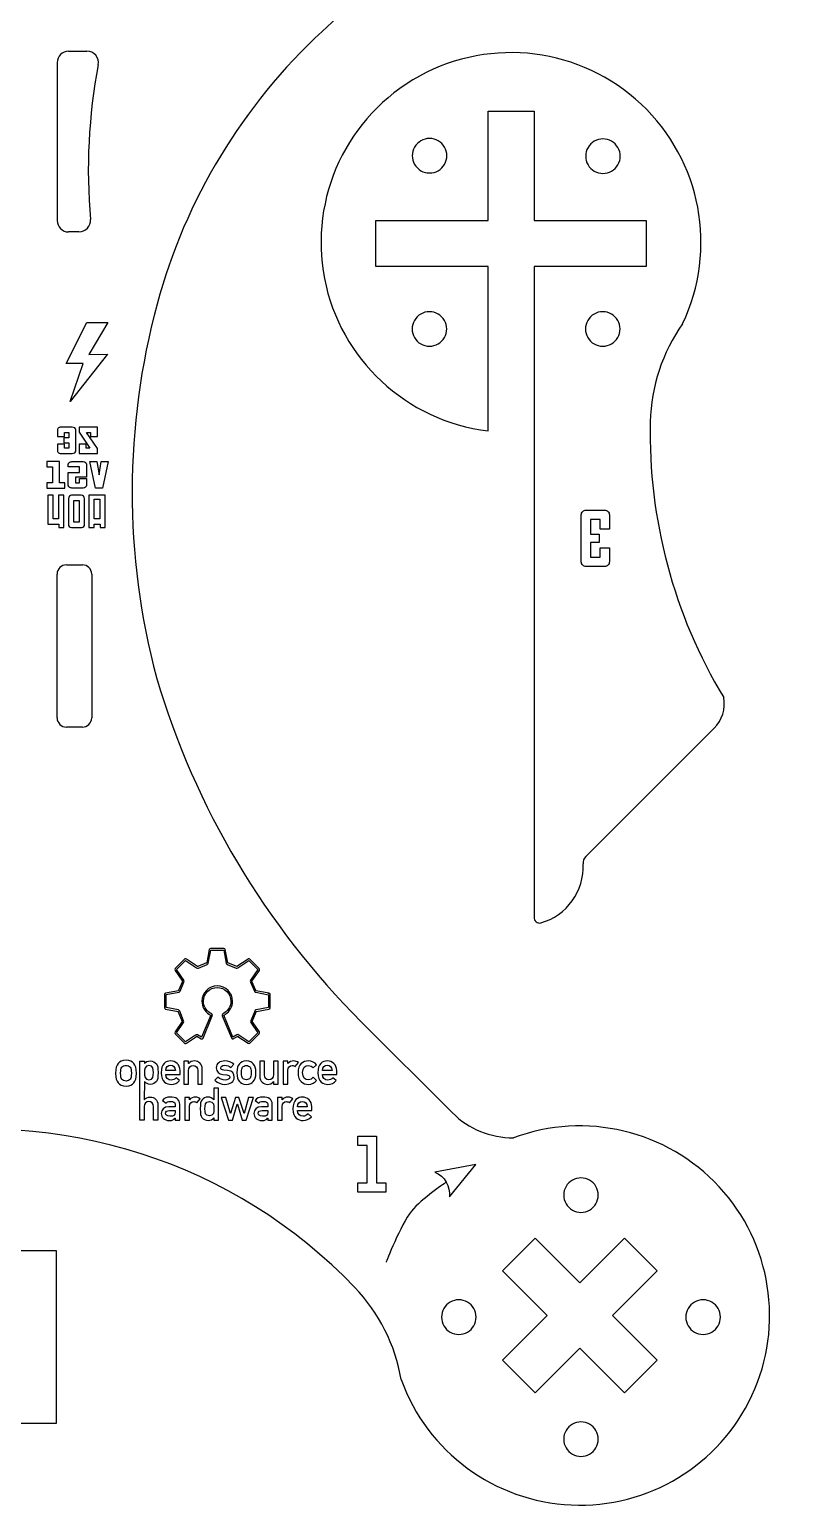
# Model space of a CAD drawing. Extents: x 6 to 800, y 1 to 792.
# Drawn here: x 624.6 to 798.8, y 1 to 342.6 of the extents above; entities that cross this region are included whole.
import ezdxf

# ---------------------------------------------------------------- set-up
doc = ezdxf.new("R2010")
doc.units = 0
doc.layers.get('0').update_dxf_attribs({"linetype": 'CONTINUOUS'})

msp = doc.modelspace()

# ---------------------------------------------------------------- linework, layer by layer
at = {"color": 7}
for points in [[(630.904229, 334.920997), (630.904229, 298.48215)], [(633.561711, 337.578472), (637.777056, 337.578472)], [(730.3527, 323.705362), (740.982623, 323.705362)], [(730.3527, 298.459305), (730.3527, 323.705362)], [(740.982623, 323.705362), (740.982623, 298.459305)], [(704.442271, 298.459305), (730.3527, 298.459305)], [(704.442271, 287.829382), (704.442271, 298.459305)], [(740.982623, 298.459305), (766.893045, 298.459305)], [(766.893045, 298.459305), (766.893045, 287.829382)], [(635.946336, 295.824697), (633.561711, 295.824697)], [(730.3527, 287.829382), (704.442271, 287.829382)], [(730.3527, 249.868958), (730.3527, 287.829382)], [(740.982623, 287.829382), (740.982623, 137.48736)], [(766.893045, 287.829382), (740.982623, 287.829382)], [(633.517198, 234.262057), (633.517198, 228.29112)], [(636.487198, 235.004557), (634.259698, 235.004557)], [(637.229698, 228.29112), (637.229698, 234.262057)], [(634.259698, 227.558932), (636.610948, 227.558932)], [(633.030216, 218.925172), (636.750688, 218.925172)], [(630.904229, 183.568597), (630.904229, 216.799222)], [(638.876668, 216.799222), (638.876668, 183.568597)], [(636.750688, 181.442572), (633.030216, 181.442572)], [(752.93487, 151.566458), (782.555895, 181.187468)], [(665.996668, 130.046895), (665.996668, 130.043895), (665.42831, 126.992625), (665.42831, 126.989625)], [(665.798128, 126.931267), (666.359165, 129.951772), (666.359878, 129.951675)], [(669.370873, 130.32696), (666.338645, 130.32696), (666.337978, 130.326675)], [(666.359878, 129.951675), (669.346693, 129.951675), (669.910663, 126.925312), (669.912163, 126.925312)], [(666.362878, 129.96615), (666.364378, 129.97365), (666.364378, 129.97365)], [(666.364378, 129.97365), (666.364378, 129.96765)], [(670.28054, 126.99591), (669.713645, 130.035457)], [(660.299848, 127.811265), (660.313048, 127.82589), (658.161193, 125.681355), (658.159693, 125.678355)], [(660.155645, 122.946757), (660.152645, 122.952757), (658.447565, 125.437132), (660.562798, 127.545045), (663.0794, 125.81799)], [(663.30581, 126.116347), (663.30281, 126.119347), (660.748123, 127.874227), (660.746623, 127.874227)], [(665.424035, 126.974925), (665.406485, 126.971925), (663.34691, 126.120847), (663.34241, 126.119347)], [(663.504208, 125.78139), (665.533018, 126.619275), (665.500768, 126.609)], [(670.209523, 126.608902), (670.177273, 126.619177), (672.200225, 125.782755)], [(672.372433, 126.116745), (672.364933, 126.119745), (670.305365, 126.972285), (670.28924, 126.975285)], [(674.96675, 127.8777), (674.96375, 127.8747), (672.410533, 126.122745), (672.409033, 126.121245)], [(672.623563, 125.815005), (675.146023, 127.54791), (677.259793, 125.438535), (675.55472, 122.952697), (675.55172, 122.946697)], [(677.55227, 125.67741), (677.54927, 125.68041), (675.404735, 127.82055)], [(658.131868, 125.235967), (659.832553, 122.755987)], [(675.876523, 122.756482), (677.57867, 125.236462), (677.57867, 125.237962)], [(655.67357, 119.654527), (655.67357, 116.625225)], [(658.896373, 120.54519), (655.94471, 119.9988), (655.93871, 119.9973)], [(658.909175, 116.114655), (658.903175, 116.117655), (656.048195, 116.643532), (656.048195, 119.637675), (658.969093, 120.1782), (658.970593, 120.1782)], [(659.844253, 122.704687), (659.841253, 122.697187), (658.930123, 120.57609), (658.928623, 120.57009)], [(659.281138, 120.444802), (660.174695, 122.529277)], [(675.53267, 122.529217), (675.52517, 122.543842), (676.426055, 120.434467)], [(676.773133, 120.58098), (675.869323, 122.697682), (675.864823, 122.705182)], [(676.738063, 120.178117), (676.739563, 120.178117), (679.663393, 119.63613), (679.663393, 116.64492), (676.808413, 116.117572), (676.802413, 116.116072)], [(679.771693, 119.996557), (679.724818, 119.823712), (679.758493, 120.000952), (676.814158, 120.54588)], [(680.039758, 116.625952), (680.039758, 119.655255)], [(655.9475, 116.279527), (655.949, 116.279527), (658.817165, 115.750717)], [(676.893208, 115.751407), (679.759903, 116.280217), (679.762903, 116.281717)], [(659.75924, 113.415562), (658.12301, 111.038122)], [(662.868643, 110.315235), (660.558583, 108.731737), (658.44335, 110.842582), (660.069328, 113.205375), (660.070828, 113.206875)], [(658.864115, 115.703842), (659.75474, 113.461162), (659.75774, 113.453662)], [(660.092803, 113.621422), (659.208035, 115.85238), (659.206535, 115.85538)], [(666.119135, 115.010017), (666.346183, 114.873787), (664.260245, 109.824465), (663.300778, 110.34156)], [(664.576363, 109.605487), (664.579363, 109.611487), (666.700453, 114.7443), (666.700453, 114.7458)], [(666.17006, 115.438747), (666.161285, 115.446247), (666.149585, 115.453747)], [(666.578893, 115.17354), (666.574393, 115.17654), (666.30779, 115.334745), (666.30629, 115.334745)], [(668.997253, 114.753517), (668.997253, 114.752017), (671.124208, 109.633852)], [(669.40301, 115.33656), (669.40001, 115.33506), (669.143668, 115.179787)], [(669.343768, 114.893085), (669.346768, 114.888585)], [(669.348268, 114.884085), (669.343768, 114.89286), (669.343768, 114.893085)], [(672.404893, 110.340157), (671.44835, 109.826002), (669.353623, 114.86799), (669.590923, 115.011547), (669.584923, 115.010047)], [(669.55388, 115.453747), (669.537755, 115.443472), (669.52313, 115.428847)], [(675.646625, 113.199562), (677.259418, 110.839702), (675.14858, 108.728865), (672.832663, 110.319682)], [(676.50065, 115.84947), (675.6071, 113.614117)], [(677.577283, 111.04323), (675.949843, 113.420677), (675.948343, 113.423677)], [(675.949843, 113.461777), (675.951343, 113.464777), (676.850758, 115.710382)], [(701.102128, 113.388847), (722.106051, 92.384872)], [(658.15376, 110.601592), (658.15826, 110.597092), (660.310115, 108.449625)], [(660.745175, 108.404242), (660.748175, 108.405742), (663.093388, 110.012677), (663.097888, 110.017177)], [(663.112888, 110.017177), (663.115888, 110.015677), (664.150063, 109.457572), (664.151563, 109.456072)], [(671.55341, 109.456605), (671.55491, 109.458105), (672.599345, 110.01768), (672.603845, 110.02068)], [(672.617045, 110.011905), (672.618545, 110.011905), (674.960833, 108.403507), (674.965333, 108.400507)], [(675.394528, 108.442957), (675.396028, 108.444457), (677.550808, 110.599245), (677.556808, 110.605245)], [(630.780241, 60.502515), (620.150317, 60.502515)], [(630.780241, 20.64024), (630.780241, 60.502515)], [(620.150317, 20.64024), (630.780241, 20.64024)]]:
    msp.add_lwpolyline(points, dxfattribs=at)
for points in [[(716.86647, 317.407132)], [(756.88812, 317.29365)], [(716.826795, 277.385482)], [(756.848445, 277.385482)], [(631.218155, 234.076432), (631.218155, 229.580182), (629.980655, 229.580182), (629.980655, 235.025182), (628.743155, 235.025182), (628.743155, 228.342682), (631.300655, 228.342682), (631.300655, 227.558932), (632.47628, 227.558932), (632.47628, 235.025182), (631.218155, 235.025182), (631.218155, 234.076432)], [(634.754698, 228.78612), (634.754698, 233.756745), (635.992198, 233.756745), (635.992198, 228.78612), (634.754698, 228.78612)], [(636.487198, 235.004557)], [(638.24999, 235.025182), (638.24999, 227.558932), (639.48749, 227.558932), (639.48749, 228.342682), (640.80749, 228.342682), (640.80749, 227.558932), (641.983115, 227.558932), (641.983115, 235.025182), (638.24999, 235.025182)], [(640.72499, 234.076432), (640.72499, 229.580182), (639.48749, 229.580182), (639.48749, 234.076432), (640.72499, 234.076432)], [(755.798376, 73.336372)], [(733.702046, 55.855902), (744.037215, 45.520725), (733.702046, 35.185555), (741.218536, 27.669065), (751.553706, 38.004238), (761.888883, 27.669065), (769.405374, 35.185555), (759.070197, 45.520725), (769.405374, 55.855902), (761.888883, 63.372393), (751.553706, 53.037219), (741.218536, 63.372393)], [(727.611501, 45.149572)], [(783.985176, 45.149572)], [(755.798376, 16.962697)]]:
    msp.add_lwpolyline(points, close=True, dxfattribs=at)
at = {"color": 5}
for points in [[(637.788703, 274.87974), (642.627965, 274.87974), (638.252743, 267.521407), (642.49538, 267.587707), (633.87752, 256.682797), (636.926915, 265.433242), (633.015733, 265.433242)], [(635.970793, 250.730081), (635.970793, 249.605081), (638.473918, 245.855081), (637.602043, 245.855081), (637.602043, 246.830081), (635.970793, 246.830081), (635.970793, 244.636331), (640.189543, 244.636331), (640.189543, 245.761331), (637.695793, 249.501956), (638.577043, 249.501956), (638.577043, 248.536331), (640.189543, 248.536331), (640.189543, 250.730081), (635.970793, 250.730081)], [(628.500088, 241.533206), (629.803213, 241.533206), (629.803213, 237.886331), (628.500088, 237.886331), (628.500088, 236.667581), (632.718838, 236.667581), (632.718838, 237.886331), (631.425088, 237.886331), (631.425088, 242.761331), (628.500088, 242.761331), (628.500088, 241.533206)], [(638.4329, 242.761331), (640.073525, 242.761331), (640.5704, 239.723831), (641.086025, 242.761331), (642.717275, 242.761331), (641.367275, 236.667581), (639.792275, 236.667581), (638.4329, 242.761331)], [(673.604998, 90.63171), (674.543143, 90.63171), (676.234685, 95.920545), (675.110075, 95.920545), (674.093293, 92.207775), (674.074768, 92.207775), (672.876208, 95.920545), (672.10592, 95.920545), (670.9028, 92.207775), (670.88555, 92.207775), (669.873455, 95.920545), (668.748845, 95.920545), (670.438783, 90.63171), (671.372375, 90.63171), (672.480103, 94.338322), (672.503578, 94.338322), (673.605148, 90.63171)], [(700.284628, 84.806745), (700.284628, 86.984745), (704.604628, 86.984745), (704.604628, 76.166737), (706.764628, 76.166737), (706.764628, 73.988737), (700.284628, 73.988737), (700.284628, 76.166737), (702.444628, 76.166737), (702.444628, 84.806745)], [(721.464228, 72.951328)]]:
    msp.add_lwpolyline(points, close=True, dxfattribs=at)
for points in [[(630.99032, 250.120706), (630.99032, 248.536331), (630.99032, 248.536331)], [(630.99032, 248.536331), (632.62157, 248.536331), (632.62157, 249.501956), (633.59657, 249.501956), (633.59657, 248.226956), (632.424695, 248.226956), (632.424695, 247.130081), (633.59657, 247.130081), (633.59657, 245.855081), (632.62157, 245.855081), (632.62157, 246.830081), (630.99032, 246.830081), (630.99032, 245.245706)], [(634.40282, 250.730081), (631.805945, 250.730081)], [(635.20907, 245.245706), (635.20907, 250.120706)], [(631.805945, 244.636331), (634.40282, 244.636331)], [(634.296178, 242.761331), (636.893053, 242.761331)], [(636.086803, 240.258206), (636.086803, 241.542581), (633.480553, 241.542581), (633.480553, 242.151956)], [(633.480553, 237.276956), (633.480553, 240.258206), (636.086803, 240.258206), (636.086803, 240.258206)], [(637.699303, 242.151956), (637.699303, 239.161331), (635.111803, 239.161331), (635.111803, 237.886331), (636.086803, 237.886331), (636.086803, 238.861331), (637.699303, 238.861331), (637.699303, 237.276956)], [(636.893053, 236.667581), (634.296178, 236.667581)], [(751.885153, 219.618652), (751.885153, 230.454652)], [(752.965153, 231.534652), (757.285153, 231.534652)], [(758.365153, 230.454652), (758.365153, 227.196652), (756.205153, 227.196652), (756.205153, 229.356652), (754.045153, 229.356652), (754.045153, 225.990652), (755.989153, 225.990652), (755.989153, 224.082652), (754.045153, 224.082652), (754.045153, 220.716652), (756.205153, 220.716652), (756.205153, 222.876652), (758.365153, 222.876652)], [(758.365153, 222.876652), (758.365153, 219.618652)], [(757.285153, 218.538652), (752.965153, 218.538652)], [(649.966498, 90.63171), (649.966498, 104.273512), (651.038735, 104.273512), (651.038735, 103.720507)], [(661.26812, 103.708065), (661.25087, 103.708065), (661.25087, 104.273512), (660.178633, 104.273512), (660.178633, 98.984677), (660.178873, 98.984677)], [(663.344803, 102.13212), (663.344803, 98.984677), (664.403113, 98.984677), (664.403113, 102.504945)], [(671.012158, 102.842677), (671.673118, 103.612965)], [(678.73235, 101.119912), (678.73235, 104.273512), (677.673913, 104.273512), (677.673913, 100.747087), (677.673575, 100.747087)], [(680.808703, 99.550132), (680.838253, 99.550132), (680.838253, 98.984677), (681.891995, 98.984677), (681.891995, 104.273512), (680.838253, 104.273512), (680.838253, 101.119912)], [(684.15482, 103.708065), (684.123995, 103.708065), (684.123995, 104.273512), (683.059393, 104.273512), (683.059393, 98.984677), (683.059415, 98.984677)], [(685.85708, 103.010242), (686.633533, 103.931505)], [(690.01514, 102.715942), (690.797758, 103.420042)], [(651.038735, 99.550132), (651.026435, 95.355097)], [(658.205458, 102.107475), (655.979278, 102.107475), (655.979278, 102.107475)], [(655.979278, 101.229352), (659.276098, 101.229352), (659.276098, 101.229352)], [(659.168255, 99.784297), (658.391818, 100.434412)], [(659.276098, 101.229352), (659.276098, 102.107475)], [(660.178873, 98.984677), (661.251103, 98.984677), (661.251103, 102.13212)], [(668.020378, 100.603882), (667.280893, 99.868972), (667.280893, 99.868965)], [(669.146465, 101.204992), (670.084738, 101.119912)], [(670.265038, 102.13212), (669.386923, 102.19872)], [(683.059415, 98.984677), (684.12401, 98.984677), (684.12401, 102.155167)], [(690.797758, 99.844312), (690.01514, 100.542255), (690.01514, 100.542255)], [(694.367195, 102.107475), (692.139523, 102.107475), (692.139523, 102.107475)], [(692.139523, 101.229352), (695.431783, 101.229352), (695.431783, 101.229352)], [(695.330113, 99.784297), (694.553668, 100.434412)], [(695.431783, 101.229352), (695.431783, 102.107475)], [(661.443748, 95.355097), (661.431448, 95.355097), (661.431448, 95.920545), (660.365248, 95.920545), (660.365248, 90.63171), (660.365338, 90.63171)], [(667.11143, 90.63171), (668.17751, 90.63171), (668.17751, 98.051092), (667.11143, 98.051092), (667.11143, 95.355097)], [(682.82525, 95.355097), (682.81295, 95.355097), (682.81295, 95.920545), (681.746878, 95.920545), (681.746878, 90.63171), (681.746848, 90.63171)], [(651.026435, 93.77916), (651.026435, 90.63171), (649.960235, 90.63171), (649.966498, 90.63171)], [(654.179923, 94.145805), (654.179923, 90.63171), (653.126173, 90.63171), (653.126173, 93.77916)], [(655.208998, 95.205727), (656.045585, 94.572487)], [(658.133, 94.302952), (658.133, 93.748342), (656.658733, 93.748342)], [(656.863565, 92.87022), (658.133, 92.87022), (658.133, 92.485072), (658.133, 92.485072)], [(658.133, 90.63171), (659.199073, 90.63171), (659.199073, 94.242802)], [(660.365338, 90.63171), (661.431418, 90.63171), (661.431418, 93.814522)], [(663.164495, 94.644952), (663.92861, 95.572372)], [(676.5905, 95.205727), (677.427088, 94.572487)], [(679.514623, 94.302952), (679.514623, 93.748342), (678.040235, 93.748342)], [(678.23903, 92.87022), (679.514503, 92.87022), (679.514503, 92.485072), (679.514623, 92.485072)], [(679.514623, 90.63171), (680.568245, 90.63171), (680.568245, 94.242802)], [(681.746848, 90.63171), (682.81292, 90.63171), (682.81292, 93.814522)], [(684.539968, 94.644952), (685.31024, 95.572372)], [(688.625555, 93.748342), (686.399368, 93.748342), (686.399368, 93.748342)], [(686.399368, 92.87022), (689.691628, 92.87022), (689.691628, 92.87022)], [(689.691628, 92.87022), (689.691628, 93.748342)], [(658.109945, 91.101645), (658.13342, 91.101645), (658.13342, 90.63171), (658.133, 90.63171)], [(667.11143, 91.178677), (667.11143, 90.63171), (667.11143, 90.63171)], [(679.48985, 91.101645), (679.51445, 91.101645), (679.51445, 90.63171), (679.514623, 90.63171)], [(689.588345, 91.420485), (688.8119, 92.07528)], [(721.464228, 72.951328), (727.539303, 80.392943), (718.091089, 78.65766)]]:
    msp.add_lwpolyline(points, dxfattribs=at)
at = {"color": 7}
for points in [[(692.110183, 342.146857), (716.903116, 365.044272), (737.936832, 391.702009), (754.438926, 421.141132)], [(692.110183, 342.146858), (673.723023, 325.165452), (660.506017, 303.33603), (653.981181, 279.172373)], [(765.716451, 325.321813), (751.863094, 338.363357), (731.180057, 340.982834), (714.512859, 331.806676)], [(633.561711, 337.578472), (632.094026, 337.578474), (630.904231, 336.388682), (630.904229, 334.920997)], [(639.82339, 336.616491), (639.318523, 337.225826), (638.568371, 337.578472), (637.777056, 337.578472)], [(640.388218, 334.427002), (640.535313, 335.204526), (640.328257, 336.007156), (639.82339, 336.616491)], [(640.388218, 334.427003), (638.162037, 322.659772), (637.558305, 310.643046), (638.593858, 298.711943)], [(714.512859, 331.806676), (697.845661, 322.630518), (688.997935, 303.752821), (692.609144, 285.072442)], [(775.27782, 274.60257), (783.432001, 291.792878), (779.569808, 312.280269), (765.716451, 325.321813)], [(713.412264, 315.414729), (712.699651, 314.181029), (712.699651, 312.660796), (713.412264, 311.427096)], [(716.86647, 317.407132), (715.441748, 317.408006), (714.124877, 316.648428), (713.412264, 315.414729)], [(720.320676, 315.414729), (719.608063, 316.648428), (718.291192, 317.408006), (716.86647, 317.407132)], [(720.320676, 311.427096), (721.033289, 312.660796), (721.033289, 314.181029), (720.320676, 315.414729)], [(753.433914, 315.301246), (752.721301, 314.067547), (752.721301, 312.547313), (753.433914, 311.313614)], [(756.88812, 317.29365), (755.463398, 317.294524), (754.146527, 316.534946), (753.433914, 315.301246)], [(760.342326, 315.301246), (759.629713, 316.534946), (758.312842, 317.294524), (756.88812, 317.29365)], [(760.342326, 311.313614), (761.054939, 312.547313), (761.054939, 314.067547), (760.342326, 315.301246)], [(713.412264, 311.427096), (714.124877, 310.193397), (715.441748, 309.433819), (716.86647, 309.434692)], [(716.86647, 309.434692), (718.291192, 309.433819), (719.608063, 310.193397), (720.320676, 311.427096)], [(753.433914, 311.313614), (754.146527, 310.079914), (755.463398, 309.320336), (756.88812, 309.32121)], [(756.88812, 309.32121), (758.312842, 309.320336), (759.629713, 310.079914), (760.342326, 311.313614)], [(630.904229, 298.48215), (630.904244, 297.014474), (632.094035, 295.824696), (633.561711, 295.824697)], [(637.905004, 296.686128), (638.408343, 297.235042), (638.65825, 297.969978), (638.593859, 298.711942)], [(635.946336, 295.824697), (636.691089, 295.824699), (637.401665, 296.137214), (637.905004, 296.686128)], [(692.609144, 285.072442), (696.220353, 266.392064), (711.46638, 252.172065), (730.3527, 249.868958)], [(653.981181, 279.172372), (646.351302, 250.916408), (646.30443, 221.148449), (653.845288, 192.868598)], [(716.826795, 277.385482), (715.402073, 277.386356), (714.085202, 276.626778), (713.372589, 275.393079)], [(720.281001, 275.393079), (719.568388, 276.626778), (718.251517, 277.386356), (716.826795, 277.385482)], [(756.848445, 277.385482), (755.423723, 277.386356), (754.106852, 276.626778), (753.394239, 275.393079)], [(760.302651, 275.393079), (759.590038, 276.626778), (758.273167, 277.386356), (756.848445, 277.385482)], [(713.372589, 275.393079), (712.659976, 274.159379), (712.659976, 272.639146), (713.372589, 271.405446)], [(720.281001, 271.405446), (720.993614, 272.639146), (720.993614, 274.159379), (720.281001, 275.393079)], [(753.394239, 275.393079), (752.681626, 274.159379), (752.681626, 272.639146), (753.394239, 271.405446)], [(760.302651, 271.405446), (761.015264, 272.639146), (761.015264, 274.159379), (760.302651, 275.393079)], [(775.27782, 274.60257), (770.596427, 267.968312), (767.997506, 260.089853), (767.81262, 251.972303)], [(713.372589, 271.405446), (714.085202, 270.171747), (715.402073, 269.412169), (716.826795, 269.413042)], [(716.826795, 269.413042), (718.251517, 269.412169), (719.568388, 270.171747), (720.281001, 271.405446)], [(753.394239, 271.405446), (754.106852, 270.171747), (755.423723, 269.412169), (756.848445, 269.413042)], [(756.848445, 269.413042), (758.273167, 269.412169), (759.590038, 270.171747), (760.302651, 271.405446)], [(767.81262, 251.972302), (767.302044, 229.553415), (773.180935, 207.452022), (784.76262, 188.249632)], [(633.73376, 234.787995), (633.589385, 234.64362), (633.517198, 234.468307), (633.517198, 234.262057)], [(634.259698, 235.004557), (634.053448, 235.004557), (633.878135, 234.93237), (633.73376, 234.787995)], [(637.013135, 234.787995), (636.86876, 234.93237), (636.693448, 235.004557), (636.487198, 235.004557)], [(637.229698, 234.262057), (637.229698, 234.468307), (637.15751, 234.64362), (637.013135, 234.787995)], [(633.517198, 228.29112), (633.517198, 228.08487), (633.575635, 227.912995), (633.69251, 227.775495)], [(633.69251, 227.775495), (633.809385, 227.64487), (633.998448, 227.572682), (634.259698, 227.558932)], [(636.610948, 227.558932), (636.789698, 227.586432), (636.93751, 227.668932), (637.054385, 227.806432)], [(637.054385, 227.806432), (637.17126, 227.950807), (637.229698, 228.11237), (637.229698, 228.29112)], [(633.030216, 218.925172), (631.856079, 218.925174), (630.904248, 217.973359), (630.904229, 216.799222)], [(638.876669, 216.799223), (638.876649, 217.973356), (637.924822, 218.92517), (636.750688, 218.925172)], [(653.845289, 192.868597), (662.720449, 162.847879), (678.96605, 135.524928), (701.102129, 113.388847)], [(782.555895, 181.187468), (784.405424, 183.036996), (785.230073, 185.676113), (784.76262, 188.249633)], [(630.904229, 183.568597), (630.904218, 183.004744), (631.1282, 182.46398), (631.526902, 182.065272)], [(631.526902, 182.065272), (631.925603, 181.666564), (632.466362, 181.442572), (633.030216, 181.442572)], [(636.750688, 181.442572), (637.314541, 181.442574), (637.855298, 181.666567), (638.253998, 182.065275)], [(638.253998, 182.065275), (638.652698, 182.463983), (638.876679, 183.004745), (638.876669, 183.568597)], [(752.93487, 151.566458), (752.478093, 151.109662), (752.253786, 150.469961), (752.32527, 149.827935)], [(742.543545, 136.209743), (748.567987, 137.931014), (752.617843, 143.569255), (752.32527, 149.827935)], [(740.982623, 137.48736), (740.991557, 137.099728), (741.169362, 136.735336), (741.469405, 136.48975)], [(741.469405, 136.48975), (741.769448, 136.244165), (742.161794, 136.141887), (742.543545, 136.209743)], [(666.337978, 130.326675), (666.15689, 130.326675), (666.033395, 130.217602), (665.996668, 130.046895)], [(666.364378, 129.96765), (666.363928, 129.9654), (666.362878, 129.967882), (666.362878, 129.96615)], [(669.713645, 130.035457), (669.68642, 130.215487), (669.54935, 130.32696), (669.370873, 130.32696)], [(660.52397, 127.928452), (660.446788, 127.920952), (660.360853, 127.886602), (660.299848, 127.811265)], [(660.746623, 127.874227), (660.676273, 127.920577), (660.601153, 127.935877), (660.52397, 127.928452)], [(665.419535, 126.977925), (665.412785, 126.97005), (665.40431, 126.971175), (665.424035, 126.974925)], [(665.42831, 126.989625), (665.42981, 127.00005), (665.42681, 126.985875), (665.419535, 126.977925)], [(665.500768, 126.609), (665.590655, 126.6282), (665.651878, 126.676125), (665.699983, 126.730582)], [(665.699983, 126.730582), (665.747833, 126.784732), (665.785063, 126.848407), (665.798128, 126.931267)], [(669.912163, 126.925312), (669.927613, 126.844612), (669.963763, 126.78249), (670.01177, 126.729022)], [(670.01177, 126.729022), (670.05977, 126.675547), (670.11974, 126.628215), (670.209523, 126.608902)], [(670.29224, 126.979785), (670.28429, 126.988635), (670.27904, 127.003485), (670.28054, 126.99591)], [(670.28924, 126.975285), (670.309265, 126.970785), (670.300115, 126.970785), (670.29224, 126.979785)], [(675.404735, 127.82055), (675.284098, 127.950772), (675.100475, 127.961707), (674.96675, 127.8777)], [(658.159693, 125.678355), (658.046615, 125.556975), (658.023065, 125.381175), (658.131868, 125.235967)], [(663.0794, 125.81799), (663.213523, 125.716237), (663.360418, 125.71254), (663.504208, 125.78139)], [(663.34241, 126.119347), (663.34541, 126.120847), (663.28796, 126.129997), (663.30581, 126.116347)], [(672.200225, 125.782755), (672.346168, 125.707695), (672.490858, 125.72208), (672.623563, 125.815005)], [(672.409033, 126.121245), (672.415783, 126.125745), (672.357733, 126.124245), (672.372433, 126.116745)], [(677.57867, 125.237962), (677.686115, 125.38281), (677.663323, 125.556255), (677.55227, 125.67741)], [(655.93871, 119.9973), (655.77806, 119.95635), (655.67357, 119.815087), (655.67357, 119.654527)], [(658.915423, 120.55839), (658.903048, 120.54774), (658.884898, 120.542865), (658.896373, 120.54519)], [(658.928623, 120.57009), (658.934623, 120.58659), (658.927873, 120.56934), (658.915423, 120.55839)], [(658.970593, 120.1782), (659.05148, 120.19455), (659.108945, 120.2313), (659.159555, 120.274882)], [(659.159555, 120.274882), (659.21018, 120.318457), (659.25356, 120.366825), (659.281138, 120.444802)], [(659.832553, 122.755987), (659.837053, 122.747812), (659.831053, 122.679855), (659.844253, 122.704687)], [(660.174695, 122.529277), (660.253955, 122.67789), (660.231845, 122.81622), (660.155645, 122.946757)], [(667.849085, 121.65897), (665.8991, 121.65897), (664.314418, 120.074347), (664.314418, 118.119907)], [(664.690603, 118.119765), (664.690603, 119.872125), (666.102748, 121.283827), (667.85027, 121.283827)], [(671.394005, 118.119907), (671.394005, 120.07479), (669.803533, 121.65897), (667.849085, 121.65897)], [(667.85027, 121.283827), (669.602773, 121.283827), (671.02019, 119.87169), (671.02019, 118.119765)], [(675.55172, 122.946697), (675.475513, 122.81616), (675.453418, 122.67783), (675.53267, 122.529217)], [(675.864823, 122.705182), (675.878098, 122.680357), (675.871573, 122.748232), (675.876523, 122.756482)], [(676.426055, 120.434467), (676.456055, 120.363742), (676.498655, 120.315862), (676.5491, 120.273337)], [(676.5491, 120.273337), (676.5995, 120.230812), (676.65791, 120.194497), (676.738063, 120.178117)], [(676.793683, 120.560505), (676.779958, 120.572055), (676.769383, 120.589905), (676.773133, 120.58098)], [(676.814158, 120.54588), (676.824583, 120.54363), (676.807408, 120.54888), (676.793683, 120.560505)], [(680.039758, 119.655255), (680.039758, 119.82723), (679.92929, 119.954737), (679.771693, 119.996557)], [(655.67357, 116.625225), (655.67357, 116.4642), (655.779973, 116.313997), (655.9475, 116.279527)], [(664.314418, 118.119907), (664.314418, 116.868945), (664.96346, 115.774425), (665.94332, 115.14042)], [(666.149585, 115.453747), (665.270428, 116.021872), (664.690603, 116.997585), (664.690603, 118.119765)], [(671.02019, 118.119765), (671.02019, 116.997975), (670.436878, 116.02206), (669.55388, 115.453747)], [(669.760708, 115.144815), (670.741753, 115.77906), (671.394005, 116.87043), (671.394005, 118.119907)], [(679.762903, 116.281717), (679.928068, 116.316817), (680.039758, 116.454915), (680.039758, 116.625952)], [(658.817165, 115.750717), (658.805165, 115.753717), (658.857365, 115.712092), (658.862615, 115.705342)], [(658.862615, 115.705342), (658.86278, 115.705125), (658.864115, 115.703842), (658.864115, 115.703842)], [(659.206535, 115.85538), (659.15051, 115.98228), (659.062603, 116.075482), (658.909175, 116.114655)], [(659.75774, 113.453662), (659.75399, 113.461762), (659.74619, 113.396212), (659.75924, 113.415562)], [(660.070828, 113.206875), (660.163025, 113.343772), (660.16211, 113.48184), (660.092803, 113.621422)], [(665.94332, 115.14042), (665.943913, 115.140037), (665.94407, 115.13967), (665.94482, 115.13892)], [(665.94482, 115.13892), (665.99567, 115.095795), (666.05207, 115.048477), (666.119135, 115.010017)], [(666.30629, 115.334745), (666.278765, 115.350495), (666.218713, 115.39722), (666.17006, 115.438747)], [(666.713653, 114.981645), (666.693103, 115.053195), (666.655753, 115.122142), (666.578893, 115.17354)], [(666.700453, 114.7458), (666.737803, 114.830152), (666.734128, 114.910537), (666.713653, 114.981645)], [(668.994253, 114.989355), (668.970553, 114.917055), (668.965453, 114.836707), (668.997253, 114.753517)], [(669.143668, 115.179787), (669.062488, 115.132462), (669.017968, 115.06167), (668.994253, 114.989355)], [(669.346768, 114.888585), (669.349018, 114.883335), (669.347518, 114.886335), (669.348268, 114.884085)], [(669.52313, 115.428847), (669.49388, 115.399597), (669.432973, 115.353457), (669.40301, 115.33656)], [(669.584923, 115.010047), (669.648748, 115.046047), (669.706903, 115.094445), (669.760708, 115.144815)], [(675.6071, 113.614117), (675.54605, 113.477062), (675.543725, 113.337405), (675.646625, 113.199562)], [(675.948343, 113.423677), (675.962818, 113.404327), (675.952093, 113.467552), (675.949843, 113.461777)], [(676.802413, 116.116072), (676.647418, 116.078422), (676.554275, 115.98429), (676.50065, 115.84947)], [(676.850758, 115.710382), (676.850008, 115.707382), (676.901983, 115.753507), (676.893208, 115.751407)], [(658.12301, 111.038122), (658.019195, 110.890087), (658.047508, 110.723962), (658.15376, 110.601592)], [(663.08105, 110.389935), (663.009575, 110.385435), (662.9372, 110.367735), (662.868643, 110.315235)], [(663.300778, 110.34156), (663.226678, 110.384685), (663.15251, 110.39436), (663.08105, 110.389935)], [(663.097888, 110.017177), (663.087088, 110.008927), (663.094888, 110.014927), (663.105388, 110.015677)], [(663.105388, 110.015677), (663.115588, 110.016315), (663.124963, 110.009677), (663.112888, 110.017177)], [(664.151563, 109.456072), (664.3124, 109.373827), (664.505758, 109.463572), (664.576363, 109.605487)], [(671.124208, 109.633852), (671.178733, 109.459027), (671.395468, 109.377277), (671.55341, 109.456605)], [(672.831163, 110.319682), (672.700745, 110.411025), (672.551278, 110.43099), (672.404893, 110.340157)], [(672.603845, 110.02068), (672.57542, 110.003055), (672.62222, 110.00823), (672.617045, 110.011905)], [(672.832663, 110.319682), (672.832213, 110.319997), (672.831913, 110.319367), (672.831163, 110.319682)], [(677.556808, 110.605245), (677.659063, 110.727285), (677.686805, 110.896935), (677.577283, 111.04323)], [(660.310115, 108.449625), (660.37499, 108.38175), (660.45503, 108.355477), (660.52838, 108.350017)], [(660.52838, 108.350017), (660.60173, 108.344767), (660.67412, 108.357967), (660.745175, 108.404242)], [(674.965333, 108.400507), (675.099643, 108.320242), (675.269458, 108.325657), (675.394528, 108.442957)], [(699.603118, 52.011472), (671.943581, 80.960252), (631.506937, 93.934539), (592.168033, 86.482522)], [(722.106051, 92.384872), (725.850888, 88.640031), (730.93316, 86.541112), (736.229151, 86.552197)], [(783.694345, 75.276543), (771.624009, 88.314234), (752.873407, 92.768557), (736.229151, 86.552197)], [(749.819001, 76.788567), (748.585651, 76.076492), (747.825876, 74.760523), (747.825876, 73.336372)], [(753.805251, 76.788567), (752.571901, 77.500642), (751.052351, 77.500642), (749.819001, 76.788567)], [(755.798376, 73.336372), (755.798376, 74.760523), (755.038601, 76.076492), (753.805251, 76.788567)], [(791.284543, 27.084491), (798.763105, 43.201113), (795.764681, 62.238852), (783.694345, 75.276543)], [(747.825876, 73.336372), (747.825876, 71.912222), (748.585651, 70.596253), (749.819001, 69.884178)], [(753.805251, 69.884178), (755.038601, 70.596253), (755.798376, 71.912222), (755.798376, 73.336372)], [(749.819001, 69.884178), (751.052351, 69.172103), (752.571901, 69.172103), (753.805251, 69.884178)], [(710.326476, 30.730822), (708.945571, 38.732179), (705.212362, 46.140784), (699.603118, 52.011472)], [(721.629837, 48.608498), (720.395307, 47.894625), (719.636175, 46.575641), (719.639076, 45.149572)], [(725.62074, 48.608498), (724.386209, 49.322372), (722.864368, 49.322372), (721.629837, 48.608498)], [(727.611501, 45.149572), (727.614402, 46.575641), (726.85527, 47.894625), (725.62074, 48.608498)], [(778.003512, 48.608498), (776.768982, 47.894625), (776.00985, 46.575641), (776.012751, 45.149572)], [(781.994415, 48.608498), (780.759884, 49.322372), (779.238043, 49.322372), (778.003512, 48.608498)], [(783.985176, 45.149572), (783.988077, 46.575641), (783.228945, 47.894625), (781.994415, 48.608498)], [(719.639076, 45.149572), (719.636175, 43.723504), (720.395307, 42.40452), (721.629837, 41.690647)], [(725.62074, 41.690647), (726.85527, 42.40452), (727.614402, 43.723504), (727.611501, 45.149572)], [(776.012751, 45.149572), (776.00985, 43.723504), (776.768982, 42.40452), (778.003512, 41.690647)], [(781.994415, 41.690647), (783.228945, 42.40452), (783.988077, 43.723504), (783.985176, 45.149572)], [(721.629837, 41.690647), (722.864368, 40.976773), (724.386209, 40.976773), (725.62074, 41.690647)], [(778.003512, 41.690647), (779.238043, 40.976773), (780.759884, 40.976773), (781.994415, 41.690647)], [(710.326476, 30.730822), (716.325919, 14.007154), (731.833784, 2.564593), (749.583018, 1.765172)], [(749.583018, 1.765172), (767.332253, 0.965751), (783.805981, 10.967869), (791.284543, 27.084491)], [(753.805251, 20.414892), (752.571901, 21.126967), (751.052351, 21.126967), (749.819001, 20.414892)], [(749.819001, 20.414892), (748.585651, 19.702817), (747.825876, 18.386848), (747.825876, 16.962697)], [(755.798376, 16.962697), (755.798376, 18.386848), (755.038601, 19.702817), (753.805251, 20.414892)], [(747.825876, 16.962697), (747.825876, 15.538547), (748.585651, 14.222578), (749.819001, 13.510503)], [(753.805251, 13.510503), (755.038601, 14.222578), (755.798376, 15.538547), (755.798376, 16.962697)], [(749.819001, 13.510503), (751.052351, 12.798428), (752.571901, 12.798428), (753.805251, 13.510503)]]:
    msp.add_open_spline(points, degree=3, dxfattribs=at)
at = {"color": 5}
for points in [[(631.055945, 250.355081), (631.012195, 250.280081), (630.99032, 250.201956), (630.99032, 250.120706)], [(631.23407, 250.551956), (631.15907, 250.495706), (631.099695, 250.430081), (631.055945, 250.355081)], [(631.487195, 250.683206), (631.393445, 250.651956), (631.30907, 250.608206), (631.23407, 250.551956)], [(631.805945, 250.730081), (631.693445, 250.730081), (631.587195, 250.714456), (631.487195, 250.683206)], [(634.974695, 250.542581), (634.818445, 250.667581), (634.62782, 250.730081), (634.40282, 250.730081)], [(635.20907, 250.120706), (635.20907, 250.283206), (635.130945, 250.423831), (634.974695, 250.542581)], [(630.99032, 245.245706), (630.99032, 245.164456), (631.012195, 245.086331), (631.055945, 245.011331)], [(631.055945, 245.011331), (631.099695, 244.936331), (631.15907, 244.870706), (631.23407, 244.814456)], [(631.23407, 244.814456), (631.30907, 244.758206), (631.393445, 244.714456), (631.487195, 244.683206)], [(631.487195, 244.683206), (631.587195, 244.651956), (631.693445, 244.636331), (631.805945, 244.636331)], [(633.546178, 242.386331), (633.589928, 242.461331), (633.649303, 242.526956), (633.724303, 242.583206)], [(633.724303, 242.583206), (633.799303, 242.639456), (633.883678, 242.683206), (633.977428, 242.714456)], [(633.977428, 242.714456), (634.077428, 242.745706), (634.183678, 242.761331), (634.296178, 242.761331)], [(634.40282, 244.636331), (634.62782, 244.636331), (634.818445, 244.695706), (634.974695, 244.814456)], [(634.974695, 244.814456), (635.130945, 244.939456), (635.20907, 245.083206), (635.20907, 245.245706)], [(636.893053, 242.761331), (637.118053, 242.761331), (637.308678, 242.698831), (637.464928, 242.573831)], [(637.464928, 242.573831), (637.621178, 242.455081), (637.699303, 242.314456), (637.699303, 242.151956)], [(633.480553, 242.151956), (633.480553, 242.233206), (633.502428, 242.311331), (633.546178, 242.386331)], [(633.546178, 237.042581), (633.502428, 237.117581), (633.480553, 237.195706), (633.480553, 237.276956)], [(633.724303, 236.845706), (633.649303, 236.901956), (633.589928, 236.967581), (633.546178, 237.042581)], [(633.977428, 236.714456), (633.883678, 236.745706), (633.799303, 236.789456), (633.724303, 236.845706)], [(634.296178, 236.667581), (634.183678, 236.667581), (634.077428, 236.683206), (633.977428, 236.714456)], [(637.464928, 236.845706), (637.308678, 236.726956), (637.118053, 236.667581), (636.893053, 236.667581)], [(637.699303, 237.276956), (637.699303, 237.114456), (637.621178, 236.970706), (637.464928, 236.845706)], [(751.885153, 230.454652), (751.885153, 230.754652), (751.993153, 231.012652), (752.209153, 231.228652)], [(752.209153, 231.228652), (752.413153, 231.432652), (752.665153, 231.534652), (752.965153, 231.534652)], [(757.285153, 231.534652), (757.585153, 231.534652), (757.843153, 231.432652), (758.059153, 231.228652)], [(758.059153, 231.228652), (758.263153, 231.012652), (758.365153, 230.754652), (758.365153, 230.454652)], [(752.209153, 218.862652), (751.993153, 219.066667), (751.885153, 219.318667), (751.885153, 219.618652)], [(752.965153, 218.538652), (752.665153, 218.538667), (752.413153, 218.646667), (752.209153, 218.862652)], [(758.059153, 218.862652), (757.843153, 218.646667), (757.585153, 218.538667), (757.285153, 218.538652)], [(758.365153, 219.618652), (758.365153, 219.318667), (758.263153, 219.066667), (758.059153, 218.862652)], [(645.025828, 103.74516), (644.5745, 103.238257), (644.388035, 102.75759), (644.388035, 101.500492)], [(646.808323, 104.490667), (645.89939, 104.490667), (645.344788, 104.093205), (645.025828, 103.74516)], [(645.568108, 101.500455), (645.568108, 102.341595), (645.646985, 102.571207), (645.856258, 102.883882)], [(645.856258, 102.883882), (646.03805, 103.118047), (646.398538, 103.310557), (646.808323, 103.310557)], [(648.583063, 103.74516), (648.257945, 104.093205), (647.715658, 104.490667), (646.808323, 104.490667)], [(646.808323, 103.310557), (647.210353, 103.310557), (647.57861, 103.118047), (647.758805, 102.883882)], [(647.758805, 102.883882), (647.968318, 102.571207), (648.04079, 102.341595), (648.04079, 101.481967)], [(649.220863, 101.500492), (649.220863, 102.75759), (649.03439, 103.238257), (648.583063, 103.74516)], [(651.038735, 103.720507), (651.369898, 104.080882), (651.86288, 104.333535), (652.398995, 104.333535)], [(652.078558, 103.26906), (651.086428, 103.26906), (651.038735, 102.397102), (651.038735, 101.62065)], [(653.132308, 101.62065), (653.132308, 102.45096), (653.084233, 103.26906), (652.078558, 103.26906)], [(652.398995, 104.333535), (653.04764, 104.333535), (653.517448, 104.045512), (653.817928, 103.648042)], [(653.817928, 103.648042), (654.113713, 103.26906), (654.192223, 102.925582), (654.192223, 101.62065)], [(657.091565, 104.333535), (656.068625, 104.333535), (654.90704, 103.672695), (654.90704, 101.614492)], [(655.979278, 102.107475), (655.996528, 102.914737), (656.459938, 103.32921), (657.091565, 103.32921)], [(659.276098, 102.107475), (659.276098, 103.467855), (658.259323, 104.333535), (657.091565, 104.333535)], [(657.091565, 103.32921), (657.724805, 103.32921), (658.18082, 102.914737), (658.205458, 102.107475)], [(661.251103, 102.13212), (661.251103, 102.859267), (661.690235, 103.26906), (662.29721, 103.26906)], [(662.646868, 104.333535), (662.075375, 104.333535), (661.60544, 104.1303), (661.26812, 103.708065)], [(662.29721, 103.26906), (662.893355, 103.26906), (663.344803, 102.859267), (663.344803, 102.13212)], [(664.403113, 102.504945), (664.403113, 103.695742), (663.464968, 104.333535), (662.646868, 104.333535)], [(669.602473, 104.333835), (668.477863, 104.333835), (667.629065, 103.786995), (667.629065, 102.71007)], [(667.629065, 102.71007), (667.629065, 101.801257), (668.27303, 101.277337), (669.146465, 101.204992)], [(668.68898, 102.697867), (668.68898, 103.058362), (668.91698, 103.329495), (669.602473, 103.329495)], [(669.386923, 102.19872), (668.856965, 102.24057), (668.68898, 102.468255), (668.68898, 102.697867)], [(671.673118, 103.612965), (671.149205, 104.051962), (670.529893, 104.333835), (669.602473, 104.333835)], [(669.602473, 103.329495), (670.17569, 103.329495), (670.596208, 103.14303), (671.012158, 102.842677)], [(672.973363, 103.660372), (672.569735, 103.20276), (672.40175, 102.769912), (672.40175, 101.63754)], [(674.586275, 104.333535), (673.755973, 104.333535), (673.26755, 103.979205), (672.973363, 103.660372)], [(673.466345, 101.637172), (673.466345, 102.396742), (673.532945, 102.60009), (673.725163, 102.88356)], [(673.725163, 102.88356), (673.88834, 103.100722), (674.213465, 103.2687), (674.586275, 103.2687)], [(676.186985, 103.660372), (675.892685, 103.979205), (675.404383, 104.333535), (674.586275, 104.333535)], [(674.586275, 103.2687), (674.94677, 103.2687), (675.27794, 103.100722), (675.435073, 102.88356)], [(675.435073, 102.88356), (675.638428, 102.60009), (675.69857, 102.396742), (675.69857, 101.62029)], [(676.764643, 101.63754), (676.764643, 102.769912), (676.596778, 103.20276), (676.186985, 103.660372)], [(684.12401, 102.155167), (684.12401, 102.925455), (684.635473, 103.26906), (685.159265, 103.26906)], [(685.521238, 104.333535), (684.96047, 104.333535), (684.479818, 104.1303), (684.15482, 103.708065)], [(685.159265, 103.26906), (685.430413, 103.26906), (685.610593, 103.20246), (685.85708, 103.010242)], [(686.633533, 103.931505), (686.302378, 104.184157), (685.94804, 104.333535), (685.521238, 104.333535)], [(688.902853, 104.333535), (687.681125, 104.333535), (686.501045, 103.563247), (686.501045, 101.626815)], [(687.573283, 101.626815), (687.573283, 102.782242), (688.078588, 103.26906), (688.950545, 103.26906)], [(690.797758, 103.420042), (690.34631, 103.95456), (689.708503, 104.333535), (688.902853, 104.333535)], [(688.950545, 103.26906), (689.377228, 103.26906), (689.75165, 103.04106), (690.01514, 102.715942)], [(693.247265, 104.333535), (692.224325, 104.333535), (691.068898, 103.672695), (691.068898, 101.614492)], [(692.139523, 102.107475), (692.158048, 102.914737), (692.621788, 103.32921), (693.247265, 103.32921)], [(695.431783, 102.107475), (695.431783, 103.467855), (694.415015, 104.333535), (693.247265, 104.333535)], [(693.247265, 103.32921), (693.885058, 103.32921), (694.336378, 102.914737), (694.367195, 102.107475)], [(644.388035, 101.500492), (644.388035, 100.223295), (644.5745, 99.742635), (645.025828, 99.249652)], [(645.025828, 99.249652), (645.344788, 98.881522), (645.89939, 98.49021), (646.808323, 98.49021)], [(645.856258, 100.096927), (645.646738, 100.41588), (645.568108, 100.639207), (645.568108, 101.500455)], [(646.808323, 99.670245), (646.398538, 99.670245), (646.03805, 99.856605), (645.856258, 100.096927)], [(647.758805, 100.096927), (647.57861, 99.856605), (647.210353, 99.670245), (646.808323, 99.670245)], [(646.808323, 98.49021), (647.715658, 98.49021), (648.257945, 98.881522), (648.583063, 99.249652)], [(648.04079, 101.481967), (648.04079, 100.639207), (647.968115, 100.41588), (647.758805, 100.096927)], [(648.583063, 99.249652), (649.03439, 99.742635), (649.220863, 100.223295), (649.220863, 101.500492)], [(651.038735, 101.62065), (651.038735, 100.862692), (651.08681, 99.9768), (652.078558, 99.9768)], [(652.398995, 98.91849), (651.86288, 98.91849), (651.43004, 99.171142), (651.038735, 99.550132)], [(652.078558, 99.9768), (653.084608, 99.9768), (653.132308, 100.807237), (653.132308, 101.62065)], [(653.817928, 99.616312), (653.517448, 99.20652), (653.04764, 98.91849), (652.398995, 98.91849)], [(654.192223, 101.62065), (654.192223, 100.326577), (654.113338, 99.9768), (653.817928, 99.616312)], [(654.90704, 101.614492), (654.90704, 99.44229), (656.178073, 98.91849), (657.25487, 98.91849)], [(657.236383, 99.910627), (656.507758, 99.910627), (655.979278, 100.361947), (655.979278, 101.229352)], [(658.391818, 100.434412), (658.0853, 100.10313), (657.640018, 99.910627), (657.236383, 99.910627)], [(657.25487, 98.91849), (657.9713, 98.91849), (658.650628, 99.171142), (659.168255, 99.784297)], [(667.280893, 99.868965), (667.960355, 99.237457), (668.749123, 98.91849), (669.608638, 98.91849)], [(669.687268, 99.922942), (668.983288, 99.922942), (668.477863, 100.152427), (668.020378, 100.603882)], [(669.608638, 98.91849), (670.83653, 98.91849), (671.799455, 99.519315), (671.799455, 100.54842)], [(670.728688, 100.603882), (670.728688, 100.152427), (670.295728, 99.922942), (669.687268, 99.922942)], [(670.084738, 101.119912), (670.45139, 101.090362), (670.728688, 100.9767), (670.728688, 100.603882)], [(671.799455, 100.54842), (671.799455, 101.384887), (671.354165, 102.059647), (670.265038, 102.13212)], [(672.40175, 101.63754), (672.40175, 100.482105), (672.569735, 100.049272), (672.973363, 99.60399)], [(672.973363, 99.60399), (673.26755, 99.266662), (673.755973, 98.91849), (674.586275, 98.91849)], [(673.725163, 100.361587), (673.532533, 100.657372), (673.466345, 100.862332), (673.466345, 101.637172)], [(674.586275, 99.97644), (674.213465, 99.97644), (673.88834, 100.152067), (673.725163, 100.361587)], [(675.435073, 100.361587), (675.278053, 100.152067), (674.94677, 99.97644), (674.586275, 99.97644)], [(674.586275, 98.91849), (675.404383, 98.91849), (675.892685, 99.266662), (676.186985, 99.60399)], [(675.69857, 101.62029), (675.69857, 100.862332), (675.638195, 100.657372), (675.435073, 100.361587)], [(676.186985, 99.60399), (676.596778, 100.049272), (676.764643, 100.482105), (676.764643, 101.63754)], [(677.673575, 100.747087), (677.673575, 99.562455), (678.611848, 98.91849), (679.448315, 98.91849)], [(679.798423, 99.9768), (679.177505, 99.9768), (678.73235, 100.40508), (678.73235, 101.119912)], [(679.448315, 98.91849), (679.996753, 98.91849), (680.471255, 99.134175), (680.808703, 99.550132)], [(680.838253, 101.119912), (680.838253, 100.40508), (680.382238, 99.9768), (679.798423, 99.9768)], [(686.501045, 101.626815), (686.501045, 99.688777), (687.681125, 98.91849), (688.902853, 98.91849)], [(688.950545, 99.9768), (688.078588, 99.9768), (687.573283, 100.477552), (687.573283, 101.626815)], [(688.902853, 98.91849), (689.708503, 98.91849), (690.34631, 99.303637), (690.797758, 99.844312)], [(690.01514, 100.542255), (689.75165, 100.212577), (689.377228, 99.9768), (688.950545, 99.9768)], [(691.068898, 101.614492), (691.068898, 99.44229), (692.326003, 98.91849), (693.42128, 98.91849)], [(693.392075, 99.910627), (692.663323, 99.910627), (692.139523, 100.361947), (692.139523, 101.229352)], [(694.553668, 100.434412), (694.240865, 100.10313), (693.80027, 99.910627), (693.392075, 99.910627)], [(693.42128, 98.91849), (694.125388, 98.91849), (694.80632, 99.171142), (695.330113, 99.784297)], [(651.026435, 95.355097), (651.374608, 95.777212), (651.862903, 95.982165), (652.422185, 95.982165)], [(652.422185, 95.982165), (653.252495, 95.982165), (654.179923, 95.342775), (654.179923, 94.145805)], [(656.996053, 95.982165), (656.207285, 95.982165), (655.617305, 95.777212), (655.208998, 95.205727)], [(659.199073, 94.242802), (659.199073, 95.547735), (658.302463, 95.982165), (656.996053, 95.982165)], [(662.827175, 95.982165), (662.26172, 95.982165), (661.78574, 95.777212), (661.443748, 95.355097)], [(663.92861, 95.572372), (663.609785, 95.825025), (663.25385, 95.982165), (662.827175, 95.982165)], [(665.74649, 95.982165), (665.096375, 95.982165), (664.632718, 95.692545), (664.332253, 95.288917)], [(667.11143, 95.355097), (666.713968, 95.734072), (666.293458, 95.982165), (665.74649, 95.982165)], [(678.371518, 95.982165), (677.576585, 95.982165), (676.992643, 95.777212), (676.5905, 95.205727)], [(680.568245, 94.242802), (680.568245, 95.547735), (679.68248, 95.982165), (678.371518, 95.982165)], [(684.208678, 95.982165), (683.64335, 95.982165), (683.161093, 95.777212), (682.82525, 95.355097)], [(685.31024, 95.572372), (684.991288, 95.825025), (684.629195, 95.982165), (684.208678, 95.982165)], [(687.511663, 95.982165), (686.488723, 95.982165), (685.32713, 95.31972), (685.32713, 93.25536)], [(689.691628, 93.748342), (689.691628, 95.11476), (688.679413, 95.982165), (687.511663, 95.982165)], [(652.084745, 94.922257), (651.471598, 94.922257), (651.026435, 94.507785), (651.026435, 93.77916)], [(653.126173, 93.77916), (653.126173, 94.507785), (652.66868, 94.922257), (652.084745, 94.922257)], [(656.658733, 93.748342), (655.521785, 93.748342), (654.944015, 93.031912), (654.944015, 92.1846)], [(655.942303, 92.238585), (655.942303, 92.623732), (656.23193, 92.87022), (656.863565, 92.87022)], [(656.942195, 91.56381), (656.225773, 91.56381), (655.942303, 91.88265), (655.942303, 92.238585)], [(656.045585, 94.572487), (656.23193, 94.874437), (656.496905, 94.98228), (657.043873, 94.98228)], [(658.133, 92.485072), (658.133, 91.666972), (657.832648, 91.56381), (656.942195, 91.56381)], [(657.043873, 94.98228), (657.807995, 94.98228), (658.133, 94.80825), (658.133, 94.302952)], [(661.431418, 93.814522), (661.431418, 94.58481), (661.949053, 94.922257), (662.466673, 94.922257)], [(662.466673, 94.922257), (662.731655, 94.922257), (662.905685, 94.837177), (663.164495, 94.644952)], [(664.332253, 95.288917), (664.036453, 94.922257), (663.953263, 94.572487), (663.953263, 93.280012)], [(663.953263, 93.280012), (663.953263, 91.973602), (664.037083, 91.629997), (664.332253, 91.263337)], [(665.02403, 93.280012), (665.02403, 94.097992), (665.07833, 94.922257), (666.07001, 94.922257)], [(666.07001, 91.629997), (665.077888, 91.629997), (665.02403, 92.45427), (665.02403, 93.280012)], [(666.07001, 94.922257), (667.057573, 94.922257), (667.11143, 94.044135), (667.11143, 93.280012)], [(667.11143, 93.280012), (667.11143, 92.509725), (667.05713, 91.629997), (666.07001, 91.629997)], [(678.040235, 93.748342), (676.903288, 93.748342), (676.325645, 93.031912), (676.325645, 92.1846)], [(677.317775, 92.238585), (677.317775, 92.623732), (677.61344, 92.87022), (678.23903, 92.87022)], [(678.323698, 91.56381), (677.60123, 91.56381), (677.317775, 91.88265), (677.317775, 92.238585)], [(677.427088, 94.572487), (677.61344, 94.874437), (677.872258, 94.98228), (678.425375, 94.98228)], [(679.514623, 92.485072), (679.514623, 91.666972), (679.21415, 91.56381), (678.323698, 91.56381)], [(678.425375, 94.98228), (679.18334, 94.98228), (679.514623, 94.80825), (679.514623, 94.302952)], [(682.81292, 93.814522), (682.81292, 94.58481), (683.312068, 94.922257), (683.83586, 94.922257)], [(683.83586, 94.922257), (684.106993, 94.922257), (684.287308, 94.837177), (684.539968, 94.644952)], [(685.32713, 93.25536), (685.32713, 91.09548), (686.591998, 90.571687), (687.681125, 90.571687)], [(686.399368, 93.748342), (686.411668, 94.54944), (686.886185, 94.98228), (687.511663, 94.98228)], [(687.656473, 91.56381), (686.929325, 91.56381), (686.399368, 92.015137), (686.399368, 92.87022)], [(687.511663, 94.98228), (688.138738, 94.98228), (688.602388, 94.54944), (688.625555, 93.748342)], [(654.944015, 92.1846), (654.944015, 91.269502), (655.629628, 90.571687), (656.809708, 90.571687)], [(656.809708, 90.571687), (657.52601, 90.571687), (657.89267, 90.733387), (658.109945, 91.101645)], [(664.332253, 91.263337), (664.632718, 90.85971), (665.096375, 90.571687), (665.74649, 90.571687)], [(665.74649, 90.571687), (666.293458, 90.571687), (666.780275, 90.818175), (667.11143, 91.178677)], [(676.325645, 92.1846), (676.325645, 91.269502), (677.01113, 90.571687), (678.185045, 90.571687)], [(678.185045, 90.571687), (678.901348, 90.571687), (679.274293, 90.733387), (679.48985, 91.101645)], [(688.8119, 92.07528), (688.499225, 91.756327), (688.066265, 91.56381), (687.656473, 91.56381)], [(687.681125, 90.571687), (688.385225, 90.571687), (689.07071, 90.818175), (689.588345, 91.420485)], [(718.091089, 78.65766), (720.324633, 77.704866), (721.683275, 75.397488), (721.464228, 72.951328)], [(720.753662, 76.324574), (720.753662, 76.324574), (715.062546, 72.588999), (712.704371, 69.630627)], [(712.704371, 69.630627), (710.187818, 66.48406), (706.826061, 57.833901), (706.826061, 57.833901)]]:
    msp.add_open_spline(points, degree=3, dxfattribs=at)

doc.saveas('drawing.dxf')
